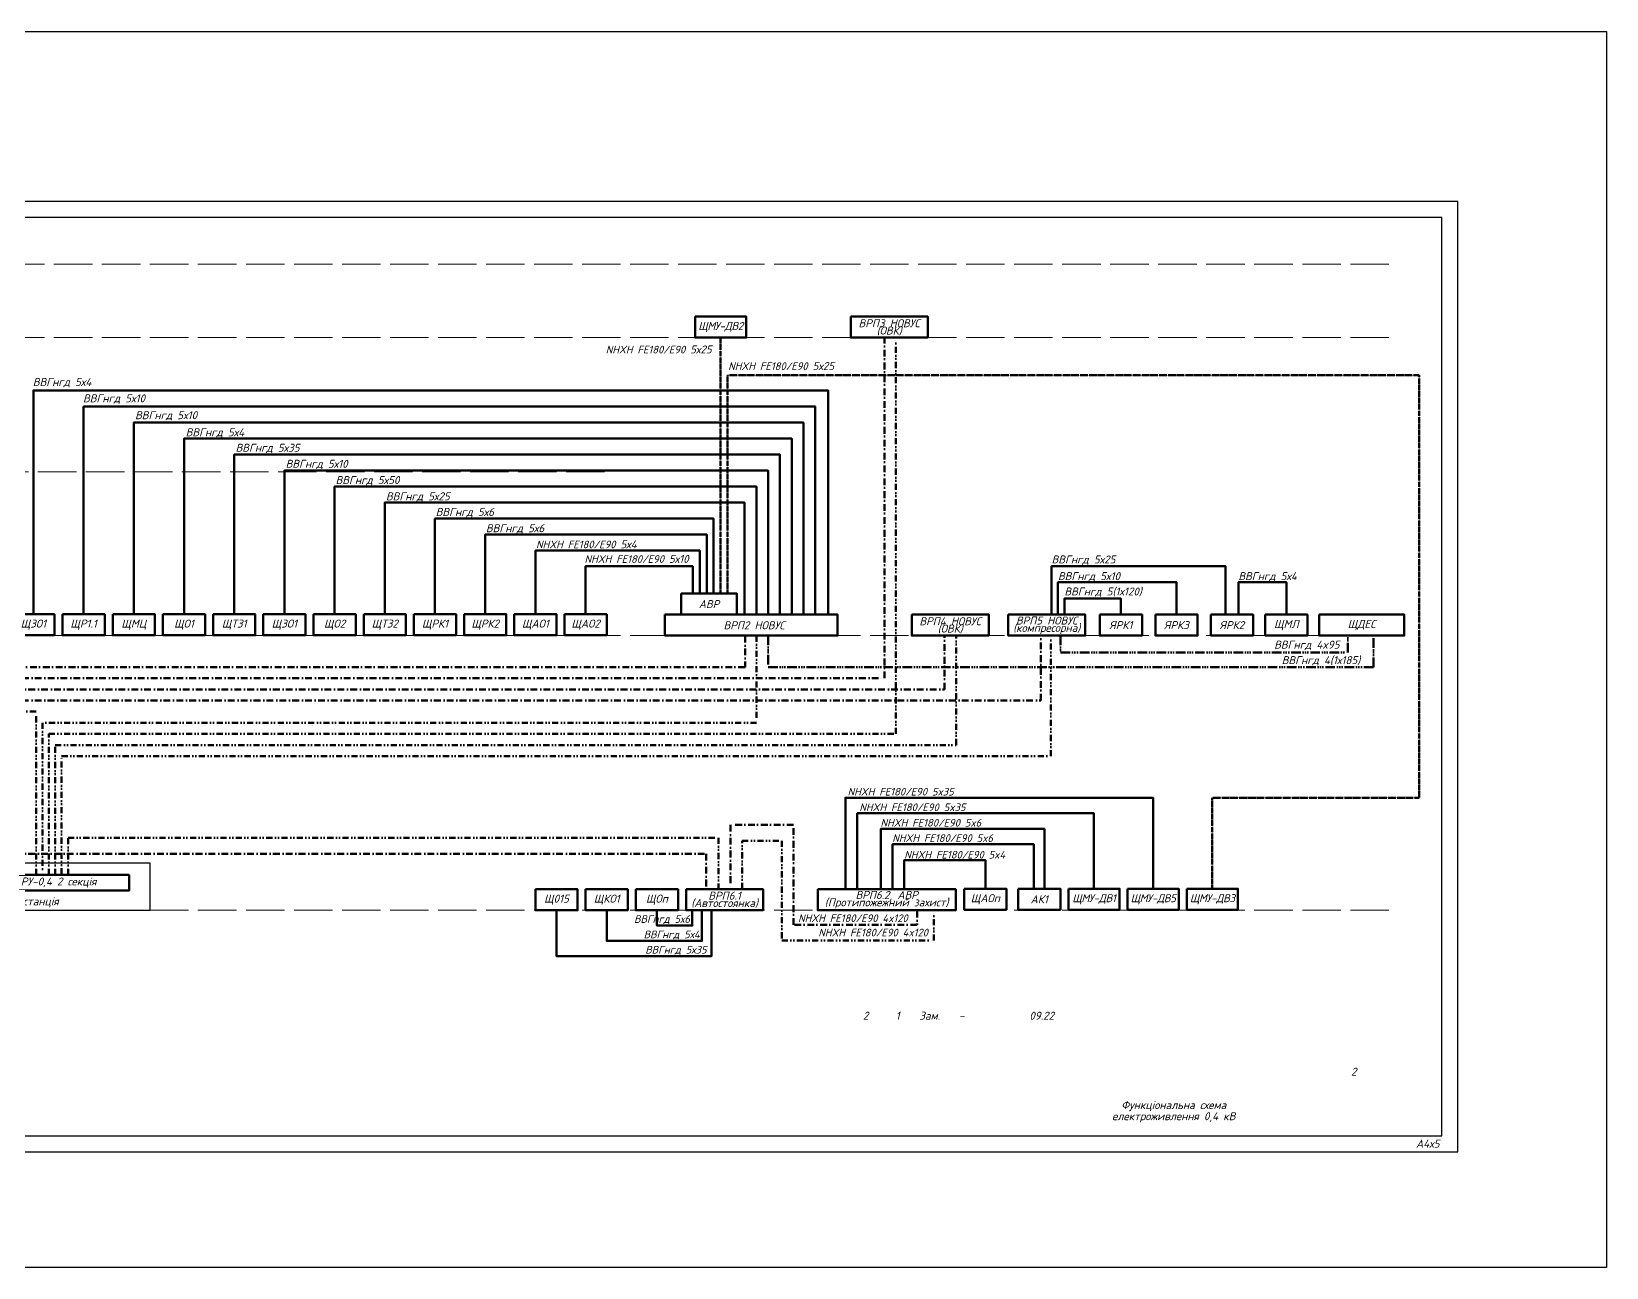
# Model space of a CAD drawing. Header units: millimetres. Extents: x -122434 to 1506205, y -201405 to 386015.
# Drawn here: x -9944 to 39259, y 235768 to 274401 of the extents above; entities that cross this region are included whole.
import ezdxf

# ---------------------------------------------------------------- set-up
doc = ezdxf.new("R2010")
doc.units = ezdxf.units.MM
for name, pattern in [('483 Границы городских земель', [8, 4, -1, 0, -1, 0, -1, 0, -1]), ('ACAD_ISO02W100', [15, 12, -3]), ('линия_сгиба2', [15.875, 6.35, -3.175, 0, -3.175, 0, -3.175]), ('Штрихпунктирная', [0.670278, 0.352778, -0.176389, 0, -0.141111])]:
    doc.linetypes.add(name, pattern=pattern)
doc.layers.add('E_Зміни', color=7, linetype='Continuous')
doc.layers.add('Схема', color=7, linetype='Continuous')
doc.layers.add('Рамка внешняя', color=4, linetype='Continuous', lineweight=30, plot=False)
doc.styles.add('GOST 2.304', font='isocpeui.ttf')
doc.styles.add('ГОСТ 2.304', font='isocpeui.ttf')

# ---------------------------------------------------------------- blocks, each defined once
blk = doc.blocks.new('A4x5')
at = {"lineweight": 30, "ltscale": 100}
blk.add_lwpolyline([(-103000, 500), (-500, 500), (-500, 29200), (-103000, 29200)], close=True, dxfattribs=at)
at = {"layer": 'Рамка внешняя', "ltscale": 100}
blk.add_lwpolyline([(-105000, 0), (0, 0), (0, 29700), (-105000, 29700)], close=True, dxfattribs=at)
at = {"layer": 'Схема', "linetype": 'Continuous', "style": 'ГОСТ 2.304'}
blk.add_text('А4х5', height=250, dxfattribs=at).set_placement((-1307, 124))

msp = doc.modelspace()

# ---------------------------------------------------------------- linework, layer by layer
at = {"linetype": 'ACAD_ISO02W100', "lineweight": 18, "ltscale": 100}
for p, q in [((32457, 267133), (-67334, 267133)), ((32457, 264833), (-67334, 264833)), ((7957, 260633), (-67334, 260633)), ((32457, 255519), (-67334, 255519)), ((32457, 246935), (-66816, 246935))]:
    msp.add_line(p, q, dxfattribs=at)
at = {"color": 3, "elevation": 0}
msp.add_lwpolyline([(-75599, 274401), (39259, 274401), (39259, 235768), (-75599, 235768)], close=True, dxfattribs=at)
at = {"lineweight": 50, "ltscale": 100}
for points in [[(10784, 265489), (12383, 265489), (12383, 264833), (10784, 264833)], [(15647, 265489), (18055, 265489), (18055, 264833), (15647, 264833)], [(10348, 256832), (12094, 256832), (12094, 256175), (10348, 256175)], [(-10544, 256188), (-9226, 256188), (-9226, 255532), (-10544, 255532)], [(-8976, 256188), (-7658, 256188), (-7658, 255532), (-8976, 255532)], [(-7408, 256188), (-6090, 256188), (-6090, 255532), (-7408, 255532)], [(-5840, 256188), (-4521, 256188), (-4521, 255532), (-5840, 255532)], [(-4271, 256188), (-2953, 256188), (-2953, 255532), (-4271, 255532)], [(-2703, 256188), (-1385, 256188), (-1385, 255532), (-2703, 255532)], [(-1135, 256188), (184, 256188), (184, 255532), (-1135, 255532)], [(434, 256188), (1752, 256188), (1752, 255532), (434, 255532)], [(2002, 256188), (3320, 256188), (3320, 255532), (2002, 255532)], [(3570, 256188), (4889, 256188), (4889, 255532), (3570, 255532)], [(5139, 256188), (6457, 256188), (6457, 255532), (5139, 255532)], [(6707, 256188), (8025, 256188), (8025, 255532), (6707, 255532)], [(9844, 256175), (15236, 256175), (15236, 255519), (9844, 255519)], [(17555, 256175), (19962, 256175), (19962, 255519), (17555, 255519)], [(20567, 256175), (22974, 256175), (22974, 255519), (20567, 255519)], [(23430, 256175), (24749, 256175), (24749, 255519), (23430, 255519)], [(25167, 256175), (26485, 256175), (26485, 255519), (25167, 255519)], [(26899, 256175), (28217, 256175), (28217, 255519), (26899, 255519)], [(28599, 256175), (29917, 256175), (29917, 255519), (28599, 255519)], [(30280, 256175), (32940, 256175), (32940, 255519), (30280, 255519)], [(-6893, 248043), (-15714, 248043), (-15714, 247557), (-6893, 247557)], [(5798, 247591), (7116, 247591), (7116, 246935), (5798, 246935)], [(7366, 247591), (8685, 247591), (8685, 246935), (7366, 246935)], [(8935, 247591), (10253, 247591), (10253, 246935), (8935, 246935)], [(10503, 247591), (12910, 247591), (12910, 246935), (10503, 246935)], [(14617, 247591), (18927, 247591), (18927, 246935), (14617, 246935)], [(19195, 247607), (20514, 247607), (20514, 246950), (19195, 246950)], [(20880, 247607), (22199, 247607), (22199, 246950), (20880, 246950)], [(22449, 247607), (24047, 247607), (24047, 246950), (22449, 246950)], [(24297, 247607), (25895, 247607), (25895, 246950), (24297, 246950)], [(26145, 247607), (27743, 247607), (27743, 246950), (26145, 246950)]]:
    msp.add_lwpolyline(points, close=True, dxfattribs=at)
at = {"linetype": 'Штрихпунктирная', "lineweight": 50, "ltscale": 600}
for points in [[(-13864, 248043), (-13864, 254186), (16701, 254186), (16701, 264833)], [(12346, 255519), (12346, 254536), (-14064, 254536), (-14064, 248043)], [(-13664, 248043), (-13664, 253836), (18580, 253836), (18580, 255519)], [(-13464, 248043), (-13464, 253486), (21590, 253486), (21590, 255519)], [(17725, 246919), (17725, 246475), (13861, 246475), (13861, 249604), (11891, 249604), (11891, 247604)], [(-13264, 248043), (-13264, 248698), (11136, 248698), (11136, 247591)]]:
    msp.add_lwpolyline(points, dxfattribs=at)
at = {"linetype": 'линия_сгиба2', "lineweight": 50, "ltscale": 30}
for points in [[(-9403, 248043), (-9403, 252447), (17061, 252447), (17061, 264833)], [(-9803, 248043), (-9803, 253143), (-12403, 253143), (-12403, 255519)], [(12707, 255519), (12707, 252797), (-9603, 252797), (-9603, 248043)], [(-9203, 248043), (-9203, 252097), (18940, 252097), (18940, 255519)], [(-9003, 248062), (-9003, 251747), (21897, 251747), (21897, 255519)], [(-8803, 248043), (-8803, 249203), (11517, 249203), (11517, 247591)], [(12258, 247604), (12258, 249104), (13493, 249104), (13493, 245987), (18240, 245987), (18240, 246919)]]:
    msp.add_lwpolyline(points, dxfattribs=at)
at = {"linetype": 'Штрихпунктирная', "lineweight": 53}
for points in [[(11584, 256832), (11584, 264833)], [(11801, 256832), (11801, 263660), (33405, 263660), (33405, 250453), (26944, 250453), (26944, 247607)]]:
    msp.add_lwpolyline(points, dxfattribs=at)
at = {"lineweight": 50}
for points in [[(-9885, 256188), (-9885, 263185), (14939, 263185), (14939, 256175)], [(-8317, 256158), (-8317, 262675), (14539, 262675), (14539, 256175)], [(-6749, 256188), (-6749, 262175), (14171, 262175), (14171, 256175)], [(-5180, 256188), (-5180, 261675), (13804, 261675), (13804, 256175)], [(-3612, 256188), (-3612, 261175), (13436, 261175), (13436, 256175)], [(-2044, 256188), (-2044, 260675), (13069, 260675), (13069, 256175)], [(-475, 256188), (-475, 260175), (12701, 260175), (12701, 256175)], [(1093, 256188), (1093, 259675), (12334, 259675), (12334, 256175)], [(2661, 256201), (2661, 259175), (11366, 259175), (11366, 256832)], [(4230, 256175), (4230, 258675), (11149, 258675), (11149, 256832)], [(10931, 256832), (10931, 258175), (5798, 258175), (5798, 256175)], [(7366, 256188), (7366, 257688), (10714, 257688), (10714, 256832)], [(27358, 256175), (27358, 257688), (21923, 257688), (21923, 256188)], [(22123, 256188), (22123, 257188), (25826, 257188), (25826, 256188)], [(27758, 256175), (27758, 257188), (29258, 257188), (29258, 256175)], [(22323, 256188), (22323, 256675), (24090, 256675), (24090, 256175)], [(15485, 247591), (15485, 250453), (25096, 250453), (25096, 247607)], [(23248, 247607), (23248, 249966), (15853, 249966), (15853, 247591)], [(16588, 247591), (16588, 249479), (21699, 249479), (21699, 247607)], [(16955, 247591), (16955, 248999), (21367, 248999), (21367, 247607)], [(17323, 247591), (17323, 248504), (19854, 248504), (19854, 247607)], [(11297, 246935), (11297, 245495), (6457, 245495), (6457, 246935)], [(10997, 246935), (10997, 245975), (8026, 245975), (8026, 246935)], [(10697, 246935), (10697, 246455), (9594, 246455), (9594, 246935)]]:
    msp.add_lwpolyline(points, dxfattribs=at)
at = {"linetype": '483 Границы городских земель', "lineweight": 50, "ltscale": 75}
for points in [[(13067, 255519), (13067, 254536), (31977, 254536), (31977, 255519)], [(22203, 255519), (22203, 254991), (31174, 254991), (31174, 255519)]]:
    msp.add_lwpolyline(points, dxfattribs=at)
at = {"lineweight": 30, "ltscale": 100}
msp.add_lwpolyline([(-6236, 248402), (-16370, 248402), (-16370, 246935), (-6236, 246935)], close=True, dxfattribs=at)

# ---------------------------------------------------------------- block references
at = {"color": 30, "lineweight": 50, "true_color": 0xf26722}
msp.add_blockref('A4x5', (34615, 239388, 0), dxfattribs=at)

# ---------------------------------------------------------------- texts
at = {"linetype": 'Continuous', "lineweight": 25, "char_height": 250, "attachment_point": 5, "style": 'GOST 2.304'}
for s, insert, width, line_spacing_factor in [('{\\T0.95;\\C0;ЩМУ-ДВ2}', (11584, 265161, 0), 1598.32, 0.84), ('ВРП3 НОВУС (ОВК) ', (16851, 265155, 0), 2407.3, 0.55), ('{\\C0;АВР}', (11221, 256504, 0), 1746.47, 0.84), ('ЩЗО1', (-9885, 255860, 0), 1318.32, 0.84), ('ЩР1.1', (-8317, 255860, 0), 1318.32, 0.84), ('ЩМЦ', (-6749, 255860, 0), 1318.32, 0.84), ('ЩО1', (-5180, 255860, 0), 1318.32, 0.84), ('ЩТЗ1', (-3612, 255860, 0), 1318.32, 0.84), ('ЩЗО1', (-2044, 255860, 0), 1318.32, 0.84), ('ЩО2', (-475, 255860, 0), 1318.32, 0.84), ('ЩТЗ2', (1093, 255860, 0), 1318.32, 0.84), ('ЩРК1', (2661, 255860, 0), 1318.32, 0.84), ('ЩРК2', (4230, 255860, 0), 1318.32, 0.84), ('{\\C0;ЩАО1}', (5798, 255860, 0), 1318.32, 0.84), ('{\\C0;ЩАО2}', (7366, 255860, 0), 1318.32, 0.84), ('ВРП2 НОВУС', (12631, 255841, 0), 5208.13, 0.84), ('ВРП4 НОВУС (ОВК) ', (18758, 255841, 0), 2407.3, 0.55), ('ВРП5 НОВУС (компресорна) ', (21771, 255841, 0), 2407.3, 0.55), ('ЯРК1', (24090, 255847, 0), 1318.32, 0.84), ('ЯРК3', (25826, 255847, 0), 1318.32, 0.84), ('ЯРК2', (27558, 255847, 0), 1318.32, 0.84), ('ЩМЛ', (29258, 255847, 0), 1318.32, 0.84), ('ЩДЕС', (31610, 255847, 0), 2660.34, 0.84), ('РУ-0,4 2 секція', (-9098, 247800, 0), 4410.31, 0.84), ('ВРП6.1 (Автостоянка) ', (11707, 247263, 0), 2407.3, 0.55), ('ВРП6.2, АВР\\P(Протипожежний захист) ', (16772, 247263, 0), 4309.88, 0.55), ('Трансформаторна підстанція', (-11303, 247180, 0), 10133.94, 0.84), ('Щ015', (6457, 247263, 0), 1318.32, 0.84), ('ЩКО1', (8026, 247263, 0), 1318.32, 0.84), ('ЩОп', (9594, 247263, 0), 1318.32, 0.84), ('ЩАОп', (19854, 247278, 0), 1318.32, 0.84), ('АК1', (21539, 247278, 0), 1318.32, 0.84), ('{\\T0.95;\\C0;ЩМУ-ДВ1}', (23248, 247278, 0), 1598.32, 0.84), ('{\\T0.95;\\C0;ЩМУ-ДВ5}', (25096, 247278, 0), 1598.32, 0.84), ('{\\T0.95;\\C0;ЩМУ-ДВ3}', (26944, 247278, 0), 1598.32, 0.84), ('{\\C7;2}', (31365, 241888, 0), 1500, 0.84), ('\\pi250;Функціональна схема \\Pелектроживлення 0,4 кВ', (25615, 240638, 0), 7000, 0.84)]:
    msp.add_mtext(s, dxfattribs=dict(at, insert=insert, width=width, line_spacing_factor=line_spacing_factor))
at = {"color": 7, "linetype": 'Continuous', "char_height": 250, "attachment_point": 4, "style": 'ГОСТ 2.304'}
for s, insert, width in [('{\\H0.95833x;\\C256;NHXH FE180/E90 \\H1.0435x;5х25}', (7995, 264463), 4000), ('{\\H0.95833x;\\C256;NHXH FE180/E90 \\H1.0435x;5х25}', (11820, 263945), 4000), ('\\pt3000;{\\C256;ВВГнгд 5х4}', (-9903, 263425), 4000), ('\\pt3000;{\\C256;ВВГнгд 5х10}', (-8335, 262915), 4000), ('{\\C256;ВВГнгд 5х10}', (-6709, 262388), 4000), ('\\pt3000;{\\C256;ВВГнгд 5х4}', (-5128, 261854), 4000), ('\\pt3000;{\\C256;ВВГнгд 5х35}', (-3569, 261370), 4000), ('\\pt3000;{\\C256;ВВГнгд 5х10}', (-2005, 260869), 4000), ('\\pxt12;{\\C256;ВВГнгд 5х50}', (-445, 260360), 4000), ('\\pxt12;{\\C256;ВВГнгд 5х25}', (1128, 259852), 4000), ('\\pt3000;{\\C256;ВВГнгд 5х6}', (2682, 259362), 4000), ('\\pt3000;{\\C256;ВВГнгд 5х6}', (4251, 258855), 4000), ('{\\H0.95833x;\\C256;NHXH FE180/E90 \\H1.0435x;5х4}', (5817, 258373), 4000), ('{\\H0.95833x;\\C256;NHXH FE180/E90 \\H1.0435x;5х10}', (7332, 257917), 4312.58), ('\\pt3000;{\\C256;ВВГнгд 5х25}', (21923, 257879, 0), 2330.31), ('\\pt3000;{\\C256;ВВГнгд 5х10}', (22123, 257358, 0), 2171.41), ('\\pt3000;{\\C256;ВВГнгд 5х4}', (27758, 257358, 0), 2171.41), ('\\pt3000;{\\C256;ВВГнгд 5(1х120)}', (22323, 256878, 0), 2753.41), ('{\\C256;ВВГнгд 4x95 }', (28876, 255215), 4000), ('{\\C256;ВВГнгд 4(1х185)}', (29112, 254732), 4000), ('{\\H0.95833x;\\C256;NHXH FE180/E90 5x35}', (15550, 250640), 4000), ('{\\H0.95833x;\\C256;NHXH FE180/E90 5x35}', (15917, 250153), 4000), ('{\\H0.95833x;\\C256;NHXH FE180/E90 5x6}', (16578, 249669), 4000), ('{\\H0.95833x;\\C256;NHXH FE180/E90 5x6}', (16946, 249189), 4000), ('{\\H0.95833x;\\C256;NHXH FE180/E90 5x4}', (17321, 248670), 4000), ('{\\H0.95833x;\\C256;ВВГнгд 5х6}', (8880, 246641, 0), 5211.93), ('{\\H0.95833x;\\C256;NHXH FE180/E90 4x120}', (14003, 246685, 0), 5211.93), ('{\\H0.95833x;\\C256;ВВГнгд 5х4}', (9180, 246161, 0), 5211.93), ('{\\H0.95833x;\\C256;NHXH FE180/E90 4x120}', (14635, 246237, 0), 5211.93), ('{\\H0.95833x;\\C256;ВВГнгд 5х35}', (9230, 245681, 0), 5211.93)]:
    msp.add_mtext(s, dxfattribs=dict(at, insert=insert, width=width))
at = {"layer": 'E_Зміни', "linetype": 'Continuous', "lineweight": 25, "char_height": 250, "width": 1000, "attachment_point": 5, "line_spacing_factor": 0.84, "style": 'GOST 2.304'}
for s, insert in [('{\\C7;2}', (16115, 243638, 0)), ('{\\C7;1}', (17115, 243638, 0)), ('{\\C7;Зам.}', (18115, 243638, 0)), ('{\\C7;-}', (19115, 243638, 0)), ('{\\C7;09.22}', (21615, 243638, 0))]:
    msp.add_mtext(s, dxfattribs=dict(at, insert=insert))

doc.saveas('drawing.dxf')
